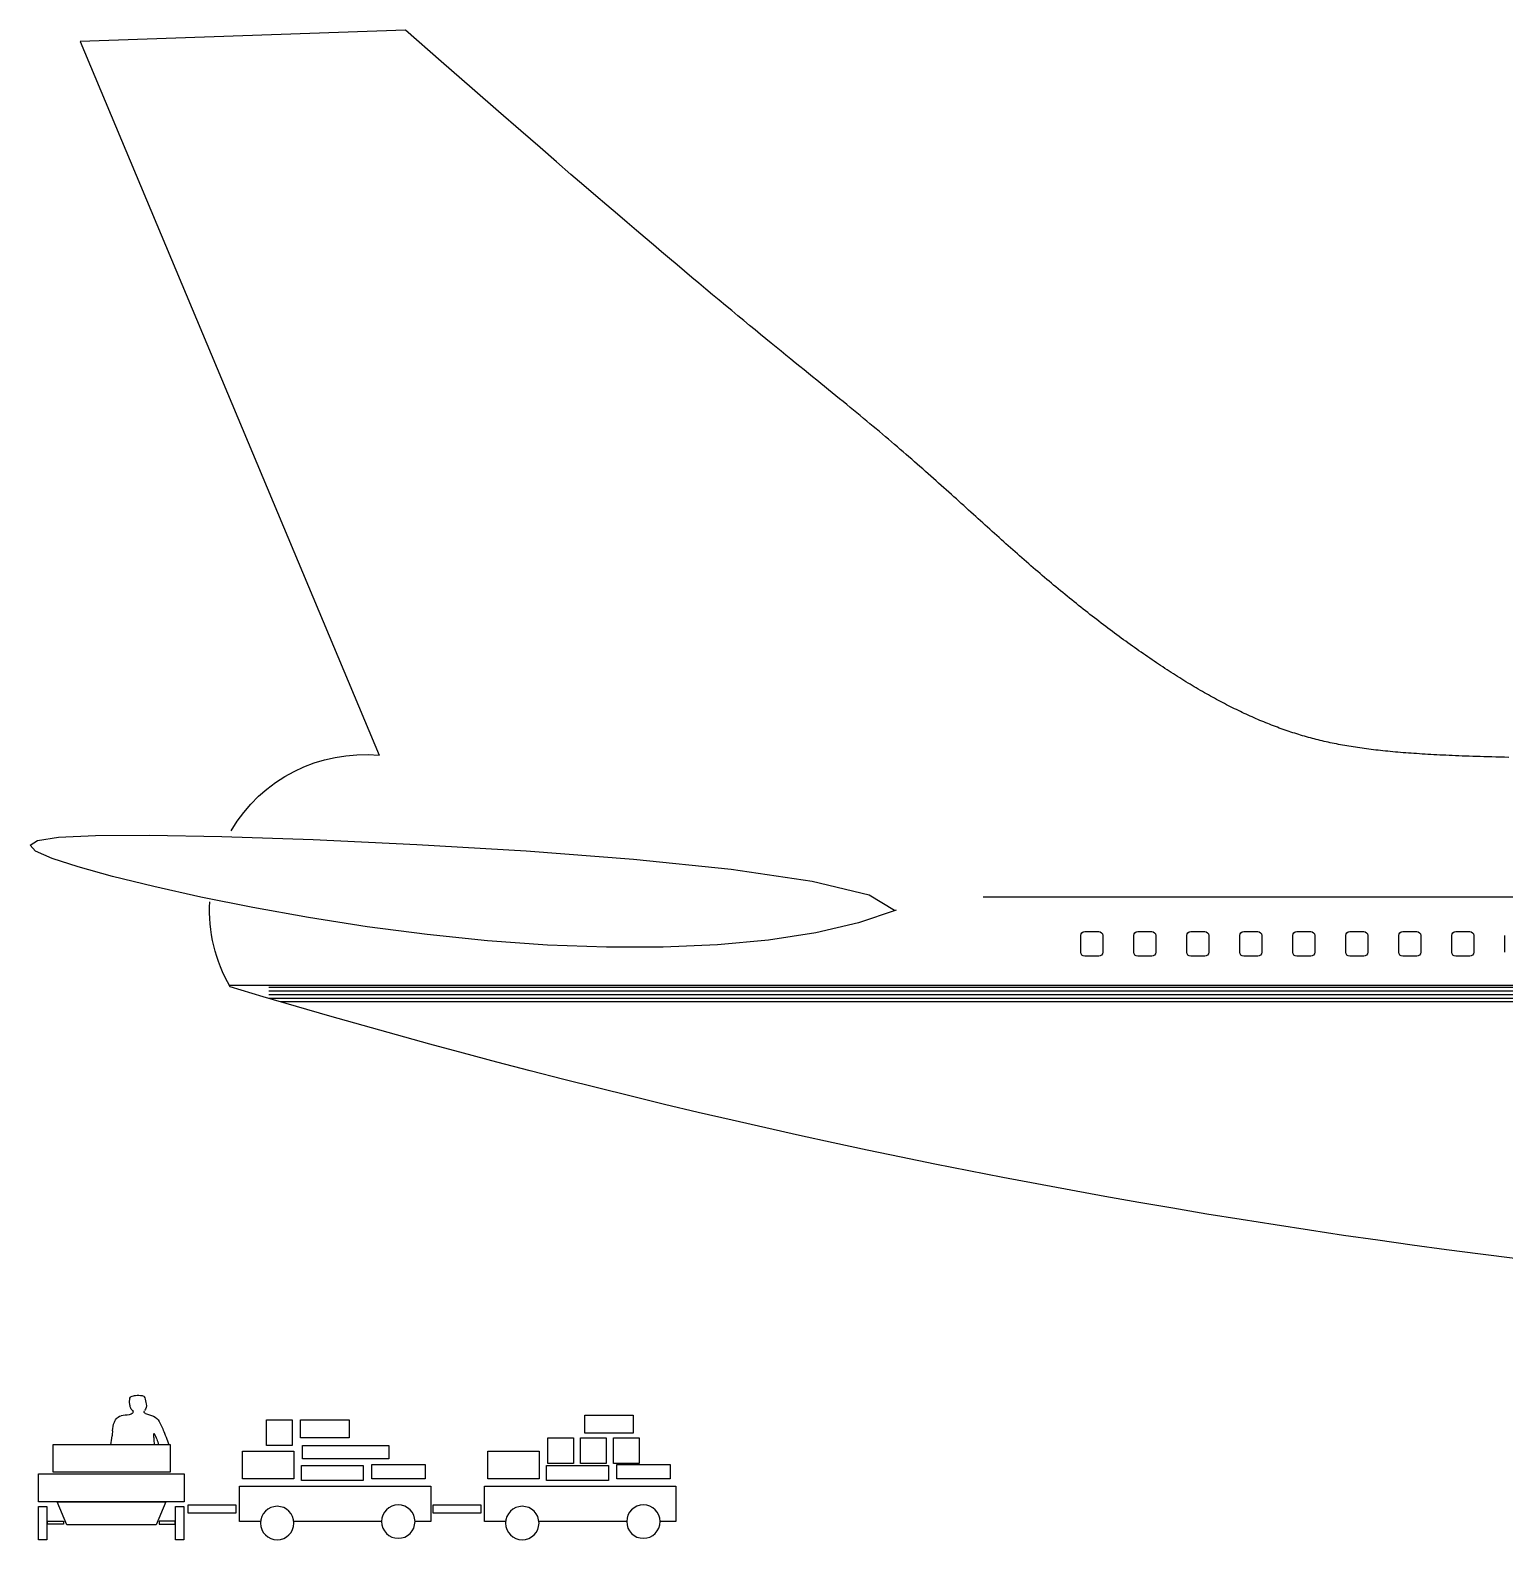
# Model space of a CAD drawing. Header units: millimetres. Extents: x 55820 to 273946, y 267258 to 385604.
# Drawn here: x 176833 to 187539, y 333409 to 344368 of the extents above; entities that cross this region are included whole.
import ezdxf

# ---------------------------------------------------------------- set-up
doc = ezdxf.new("R2010")
doc.units = ezdxf.units.MM

# ---------------------------------------------------------------- blocks, each defined once
blk = doc.blocks.new('A$C46A56F21')
for p, q in [((32336.8, 9566.6), (32568.4, 9769.4)), ((32568.4, 9769.4), (34673, 9695.8)), ((34673, 9695.8), (32738.6, 5076.8)), ((32137.7, 9392.5), (32336.8, 9566.6)), ((31967.5, 9243.9), (32137.7, 9392.5)), ((31822.2, 9117.3), (31967.5, 9243.9)), ((31698, 9009.5), (31822.2, 9117.3)), ((31591.1, 8916.9), (31698, 9009.5)), ((31497.7, 8836.2), (31591.1, 8916.9)), ((31414, 8764.1), (31497.7, 8836.2)), ((31264.6, 8635.8), (31336.7, 8697.6)), ((31336.7, 8697.6), (31414, 8764.1)), ((31197.3, 8578.1), (31264.6, 8635.8)), ((31074.5, 8473.2), (31134.1, 8524.1)), ((31134.1, 8524.1), (31197.3, 8578.1)), ((30963.7, 8379.1), (31017.9, 8425.1)), ((31017.9, 8425.1), (31074.5, 8473.2)), ((30860.6, 8291.8), (30911.4, 8334.8)), ((30911.4, 8334.8), (30963.7, 8379.1)), ((30715.5, 8169.7), (30762.6, 8209.3)), ((30762.6, 8209.3), (30811, 8250)), ((30811, 8250), (30860.6, 8291.8)), ((30624.9, 8093.8), (30669.6, 8131.2)), ((30669.6, 8131.2), (30715.5, 8169.7)), ((30497.4, 7987.6), (30538.8, 8022)), ((30538.8, 8022), (30581.3, 8057.4)), ((30581.3, 8057.4), (30624.9, 8093.8)), ((30379.5, 7890), (30417.8, 7921.6)), ((30417.8, 7921.6), (30457.1, 7954.2)), ((30457.1, 7954.2), (30497.4, 7987.6)), ((30270.5, 7800.2), (30305.9, 7829.3)), ((30305.9, 7829.3), (30342.2, 7859.2)), ((30342.2, 7859.2), (30379.5, 7890)), ((30169.4, 7717.4), (30202.3, 7744.3)), ((30202.3, 7744.3), (30235.9, 7771.8)), ((30235.9, 7771.8), (30270.5, 7800.2)), ((30046, 7616.9), (30075.7, 7641.1)), ((30075.7, 7641.1), (30106.2, 7665.9)), ((30106.2, 7665.9), (30137.4, 7691.3)), ((30137.4, 7691.3), (30169.4, 7717.4)), ((29907.3, 7504.4), (29933.8, 7525.8)), ((29933.8, 7525.8), (29960.9, 7547.8)), ((29960.9, 7547.8), (29988.6, 7570.3)), ((29988.6, 7570.3), (30017, 7593.3)), ((30017, 7593.3), (30046, 7616.9)), ((29806.7, 7422.8), (29831.1, 7442.6)), ((29831.1, 7442.6), (29856, 7462.8)), ((29856, 7462.8), (29881.4, 7483.3)), ((29881.4, 7483.3), (29907.3, 7504.4)), ((29668.8, 7310.4), (29690.9, 7328.5)), ((29690.9, 7328.5), (29713.3, 7346.8)), ((29713.3, 7346.8), (29736, 7365.3)), ((29736, 7365.3), (29759.2, 7384.2)), ((29759.2, 7384.2), (29782.7, 7403.3)), ((29782.7, 7403.3), (29806.7, 7422.8)), ((29562.7, 7222.6), (29583.4, 7239.9)), ((29583.4, 7239.9), (29604.4, 7257.3)), ((29604.4, 7257.3), (29625.6, 7274.8)), ((29625.6, 7274.8), (29647.1, 7292.5)), ((29647.1, 7292.5), (29668.8, 7310.4)), ((29442.6, 7121.6), (29462.1, 7138.1)), ((29462.1, 7138.1), (29481.8, 7154.8)), ((29481.8, 7154.8), (29501.7, 7171.6)), ((29501.7, 7171.6), (29521.8, 7188.5)), ((29521.8, 7188.5), (29542.1, 7205.5)), ((29542.1, 7205.5), (29562.7, 7222.6)), ((29329, 7024.1), (29347.5, 7040.1)), ((29347.5, 7040.1), (29366.2, 7056.2)), ((29366.2, 7056.2), (29385, 7072.4)), ((29385, 7072.4), (29404.1, 7088.7)), ((29404.1, 7088.7), (29423.2, 7105.1)), ((29423.2, 7105.1), (29442.6, 7121.6)), ((29221.2, 6929.8), (29238.8, 6945.3)), ((29238.8, 6945.3), (29256.5, 6960.9)), ((29256.5, 6960.9), (29274.4, 6976.5)), ((29274.4, 6976.5), (29292.5, 6992.3)), ((29292.5, 6992.3), (29310.7, 7008.1)), ((29310.7, 7008.1), (29329, 7024.1)), ((29118.2, 6838.4), (29135.1, 6853.5)), ((29135.1, 6853.5), (29152, 6868.6)), ((29152, 6868.6), (29169.1, 6883.7)), ((29169.1, 6883.7), (29186.3, 6899)), ((29186.3, 6899), (29203.7, 6914.3)), ((29203.7, 6914.3), (29221.2, 6929.8)), ((29003.5, 6735.4), (29019.6, 6749.9)), ((29019.6, 6749.9), (29035.7, 6764.5)), ((29035.7, 6764.5), (29052, 6779.1)), ((29052, 6779.1), (29068.4, 6793.8)), ((29068.4, 6793.8), (29084.9, 6808.6)), ((29084.9, 6808.6), (29101.5, 6823.5)), ((29101.5, 6823.5), (29118.2, 6838.4)), ((28893.3, 6635.8), (28908.8, 6649.8)), ((28908.8, 6649.8), (28924.4, 6663.9)), ((28924.4, 6663.9), (28940, 6678.1)), ((28940, 6678.1), (28955.8, 6692.3)), ((28955.8, 6692.3), (28971.6, 6706.6)), ((28971.6, 6706.6), (28987.5, 6721)), ((28987.5, 6721), (29003.5, 6735.4)), ((28786.7, 6539.3), (28801.8, 6552.9)), ((28801.8, 6552.9), (28816.9, 6566.6)), ((28816.9, 6566.6), (28832, 6580.3)), ((28832, 6580.3), (28847.3, 6594.1)), ((28847.3, 6594.1), (28862.6, 6607.9)), ((28862.6, 6607.9), (28877.9, 6621.8)), ((28877.9, 6621.8), (28893.3, 6635.8)), ((28682.4, 6445.6), (28697.2, 6458.9)), ((28697.2, 6458.9), (28712, 6472.1)), ((28712, 6472.1), (28726.9, 6485.5)), ((28726.9, 6485.5), (28741.8, 6498.8)), ((28741.8, 6498.8), (28756.7, 6512.3)), ((28756.7, 6512.3), (28771.7, 6525.8)), ((28771.7, 6525.8), (28786.7, 6539.3)), ((28564.7, 6341.5), (28579.4, 6354.4)), ((28579.4, 6354.4), (28594, 6367.3)), ((28594, 6367.3), (28608.7, 6380.2)), ((28608.7, 6380.2), (28623.4, 6393.2)), ((28623.4, 6393.2), (28638.2, 6406.2)), ((28638.2, 6406.2), (28652.9, 6419.3)), ((28652.9, 6419.3), (28667.6, 6432.4)), ((28667.6, 6432.4), (28682.4, 6445.6)), ((28447.2, 6240.3), (28461.9, 6252.8)), ((28461.9, 6252.8), (28476.6, 6265.3)), ((28476.6, 6265.3), (28491.3, 6277.9)), ((28491.3, 6277.9), (28506, 6290.5)), ((28506, 6290.5), (28520.6, 6303.2)), ((28520.6, 6303.2), (28535.3, 6315.9)), ((28535.3, 6315.9), (28550, 6328.7)), ((28550, 6328.7), (28564.7, 6341.5)), ((28344.3, 6154), (28359, 6166.2)), ((28359, 6166.2), (28373.7, 6178.4)), ((28373.7, 6178.4), (28388.4, 6190.7)), ((28388.4, 6190.7), (28403.1, 6203)), ((28403.1, 6203), (28417.8, 6215.4)), ((28417.8, 6215.4), (28432.5, 6227.8)), ((28432.5, 6227.8), (28447.2, 6240.3)), ((28212.1, 6046.7), (28226.8, 6058.4)), ((28226.8, 6058.4), (28241.4, 6070.1)), ((28241.4, 6070.1), (28256.1, 6082)), ((28256.1, 6082), (28270.8, 6093.9)), ((28270.8, 6093.9), (28285.5, 6105.8)), ((28285.5, 6105.8), (28300.2, 6117.8)), ((28300.2, 6117.8), (28314.9, 6129.8)), ((28314.9, 6129.8), (28329.6, 6141.9)), ((28329.6, 6141.9), (28344.3, 6154)), ((28095.1, 5955), (28109.7, 5966.2)), ((28109.7, 5966.2), (28124.3, 5977.5)), ((28124.3, 5977.5), (28138.9, 5988.9)), ((28138.9, 5988.9), (28153.5, 6000.4)), ((28153.5, 6000.4), (28168.1, 6011.8)), ((28168.1, 6011.8), (28182.8, 6023.4)), ((28182.8, 6023.4), (28197.4, 6035)), ((28197.4, 6035), (28212.1, 6046.7)), ((27964.6, 5856.4), (27979, 5867.1)), ((27979, 5867.1), (27993.5, 5877.9)), ((27993.5, 5877.9), (28008, 5888.7)), ((28008, 5888.7), (28022.4, 5899.6)), ((28022.4, 5899.6), (28036.9, 5910.5)), ((28036.9, 5910.5), (28051.5, 5921.5)), ((28051.5, 5921.5), (28066, 5932.6)), ((28066, 5932.6), (28080.6, 5943.8)), ((28080.6, 5943.8), (28095.1, 5955)), ((27835.8, 5763.2), (27850, 5773.3)), ((27850, 5773.3), (27864.2, 5783.5)), ((27864.2, 5783.5), (27878.5, 5793.7)), ((27878.5, 5793.7), (27892.8, 5804)), ((27892.8, 5804), (27907.1, 5814.3)), ((27907.1, 5814.3), (27921.5, 5824.7)), ((27921.5, 5824.7), (27935.8, 5835.2)), ((27935.8, 5835.2), (27950.2, 5845.8)), ((27950.2, 5845.8), (27964.6, 5856.4)), ((27681.4, 5657.4), (27695.3, 5666.6)), ((27695.3, 5666.6), (27709.2, 5675.9)), ((27709.2, 5675.9), (27723.1, 5685.3)), ((27723.1, 5685.3), (27737.1, 5694.8)), ((27737.1, 5694.8), (27751.1, 5704.3)), ((27751.1, 5704.3), (27765.1, 5714)), ((27765.1, 5714), (27779.2, 5723.7)), ((27779.2, 5723.7), (27793.3, 5733.5)), ((27793.3, 5733.5), (27807.4, 5743.3)), ((27807.4, 5743.3), (27821.6, 5753.2)), ((27821.6, 5753.2), (27835.8, 5763.2)), ((27531.1, 5561), (27544.6, 5569.4)), ((27544.6, 5569.4), (27558.1, 5577.8)), ((27558.1, 5577.8), (27571.7, 5586.3)), ((27571.7, 5586.3), (27585.3, 5594.9)), ((27585.3, 5594.9), (27598.9, 5603.6)), ((27598.9, 5603.6), (27612.5, 5612.3)), ((27612.5, 5612.3), (27626.2, 5621.2)), ((27626.2, 5621.2), (27640, 5630.1)), ((27640, 5630.1), (27653.7, 5639.1)), ((27653.7, 5639.1), (27667.5, 5648.2)), ((27667.5, 5648.2), (27681.4, 5657.4)), ((27372, 5467.1), (27385.1, 5474.5)), ((27385.1, 5474.5), (27398.2, 5482)), ((27398.2, 5482), (27411.3, 5489.5)), ((27411.3, 5489.5), (27424.5, 5497.1)), ((27424.5, 5497.1), (27437.7, 5504.8)), ((27437.7, 5504.8), (27451, 5512.6)), ((27451, 5512.6), (27464.3, 5520.5)), ((27464.3, 5520.5), (27477.6, 5528.4)), ((27477.6, 5528.4), (27490.9, 5536.4)), ((27490.9, 5536.4), (27504.3, 5544.5)), ((27504.3, 5544.5), (27517.7, 5552.7)), ((27517.7, 5552.7), (27531.1, 5561)), ((27191.1, 5372.1), (27203.9, 5378.4)), ((27203.9, 5378.4), (27216.7, 5384.7)), ((27216.7, 5384.7), (27229.5, 5391.2)), ((27229.5, 5391.2), (27242.4, 5397.7)), ((27242.4, 5397.7), (27255.2, 5404.3)), ((27255.2, 5404.3), (27268.1, 5410.9)), ((27268.1, 5410.9), (27281, 5417.7)), ((27281, 5417.7), (27293.9, 5424.5)), ((27293.9, 5424.5), (27306.9, 5431.4)), ((27306.9, 5431.4), (27319.8, 5438.4)), ((27319.8, 5438.4), (27332.8, 5445.5)), ((27332.8, 5445.5), (27345.8, 5452.6)), ((27345.8, 5452.6), (27358.9, 5459.8)), ((27358.9, 5459.8), (27372, 5467.1)), ((26963.5, 5272.2), (26976, 5277.1)), ((26976, 5277.1), (26988.6, 5282.1)), ((26988.6, 5282.1), (27001.2, 5287.1)), ((27001.2, 5287.1), (27013.8, 5292.2)), ((27013.8, 5292.2), (27026.4, 5297.5)), ((27026.4, 5297.5), (27039, 5302.7)), ((27039, 5302.7), (27051.6, 5308.1)), ((27051.6, 5308.1), (27064.2, 5313.5)), ((27064.2, 5313.5), (27076.8, 5319.1)), ((27076.8, 5319.1), (27089.5, 5324.6)), ((27089.5, 5324.6), (27102.1, 5330.3)), ((27102.1, 5330.3), (27114.8, 5336)), ((27114.8, 5336), (27127.5, 5341.9)), ((27127.5, 5341.9), (27140.2, 5347.8)), ((27140.2, 5347.8), (27152.9, 5353.7)), ((27152.9, 5353.7), (27165.6, 5359.8)), ((27165.6, 5359.8), (27178.4, 5365.9)), ((27178.4, 5365.9), (27191.1, 5372.1)), ((26661.3, 5176), (26674.1, 5179.2)), ((26674.1, 5179.2), (26686.8, 5182.5)), ((26686.8, 5182.5), (26699.6, 5185.9)), ((26699.6, 5185.9), (26712.2, 5189.3)), ((26712.2, 5189.3), (26724.9, 5192.7)), ((26724.9, 5192.7), (26737.5, 5196.3)), ((26737.5, 5196.3), (26750.1, 5199.9)), ((26750.1, 5199.9), (26762.7, 5203.6)), ((26762.7, 5203.6), (26775.3, 5207.3)), ((26775.3, 5207.3), (26787.9, 5211.1)), ((26787.9, 5211.1), (26800.4, 5215)), ((26800.4, 5215), (26813, 5219)), ((26813, 5219), (26825.5, 5223)), ((26825.5, 5223), (26838, 5227.1)), ((26838, 5227.1), (26850.6, 5231.3)), ((26850.6, 5231.3), (26863.1, 5235.5)), ((26863.1, 5235.5), (26875.7, 5239.9)), ((26875.7, 5239.9), (26888.2, 5244.2)), ((26888.2, 5244.2), (26900.7, 5248.7)), ((26900.7, 5248.7), (26913.3, 5253.3)), ((26913.3, 5253.3), (26925.8, 5257.9)), ((26925.8, 5257.9), (26938.4, 5262.6)), ((26938.4, 5262.6), (26950.9, 5267.3)), ((26950.9, 5267.3), (26963.5, 5272.2)), ((25894.3, 5079.5), (25913.6, 5080.5)), ((25913.6, 5080.5), (25932.7, 5081.6)), ((25932.7, 5081.6), (25951.6, 5082.7)), ((25951.6, 5082.7), (25970.2, 5083.8)), ((25970.2, 5083.8), (25988.7, 5084.9)), ((25988.7, 5084.9), (26006.9, 5086.1)), ((26006.9, 5086.1), (26024.9, 5087.3)), ((26024.9, 5087.3), (26042.8, 5088.5)), ((26042.8, 5088.5), (26060.4, 5089.8)), ((26060.4, 5089.8), (26077.9, 5091)), ((26077.9, 5091), (26095.1, 5092.3)), ((26095.1, 5092.3), (26112.2, 5093.7)), ((26112.2, 5093.7), (26129.1, 5095.1)), ((26129.1, 5095.1), (26145.8, 5096.5)), ((26145.8, 5096.5), (26162.4, 5097.9)), ((26162.4, 5097.9), (26178.8, 5099.4)), ((26178.8, 5099.4), (26195, 5100.9)), ((26195, 5100.9), (26211, 5102.4)), ((26211, 5102.4), (26226.9, 5104)), ((26226.9, 5104), (26242.7, 5105.6)), ((26242.7, 5105.6), (26258.2, 5107.3)), ((26258.2, 5107.3), (26273.7, 5109)), ((26273.7, 5109), (26289, 5110.7)), ((26289, 5110.7), (26304.1, 5112.5)), ((26304.1, 5112.5), (26319.2, 5114.3)), ((26319.2, 5114.3), (26334.1, 5116.2)), ((26334.1, 5116.2), (26348.8, 5118.1)), ((26348.8, 5118.1), (26363.5, 5120.1)), ((26363.5, 5120.1), (26378, 5122.1)), ((26378, 5122.1), (26392.4, 5124.1)), ((26392.4, 5124.1), (26406.7, 5126.2)), ((26406.7, 5126.2), (26420.8, 5128.3)), ((26420.8, 5128.3), (26434.9, 5130.5)), ((26434.9, 5130.5), (26448.9, 5132.8)), ((26448.9, 5132.8), (26462.7, 5135.1)), ((26462.7, 5135.1), (26476.5, 5137.4)), ((26476.5, 5137.4), (26490.2, 5139.8)), ((26490.2, 5139.8), (26503.8, 5142.2)), ((26503.8, 5142.2), (26517.3, 5144.7)), ((26517.3, 5144.7), (26530.7, 5147.3)), ((26530.7, 5147.3), (26544.1, 5149.9)), ((26544.1, 5149.9), (26557.3, 5152.6)), ((26557.3, 5152.6), (26570.5, 5155.3)), ((26570.5, 5155.3), (26583.7, 5158.1)), ((26583.7, 5158.1), (26596.7, 5160.9)), ((26596.7, 5160.9), (26609.8, 5163.8)), ((26609.8, 5163.8), (26622.7, 5166.8)), ((26622.7, 5166.8), (26635.6, 5169.8)), ((26635.6, 5169.8), (26648.5, 5172.9)), ((26648.5, 5172.9), (26661.3, 5176)), ((25427.4, 5063.4), (25456.3, 5064)), ((25456.3, 5064), (25484.4, 5064.6)), ((25484.4, 5064.6), (25511.8, 5065.2)), ((25511.8, 5065.2), (25538.4, 5065.9)), ((25538.4, 5065.9), (25564.4, 5066.6)), ((25564.4, 5066.6), (25589.6, 5067.3)), ((25589.6, 5067.3), (25614.3, 5068)), ((25614.3, 5068), (25638.4, 5068.8)), ((25638.4, 5068.8), (25662, 5069.5)), ((25662, 5069.5), (25685, 5070.3)), ((25685, 5070.3), (25707.6, 5071.2)), ((25707.6, 5071.2), (25729.7, 5072)), ((25729.7, 5072), (25751.4, 5072.9)), ((25751.4, 5072.9), (25772.7, 5073.7)), ((25772.7, 5073.7), (25793.7, 5074.7)), ((25793.7, 5074.7), (25814.4, 5075.6)), ((25814.4, 5075.6), (25834.8, 5076.5)), ((25834.8, 5076.5), (25854.9, 5077.5)), ((25854.9, 5077.5), (25874.7, 5078.5)), ((25874.7, 5078.5), (25894.3, 5079.5)), ((32494.3, 4500.5), (31787.4, 4458.2)), ((33166.6, 4531.5), (32494.3, 4500.5)), ((33756.5, 4551.3), (33166.6, 4531.5)), ((34226, 4560.1), (33756.5, 4551.3)), ((34575.1, 4558.4), (34226, 4560.1)), ((34813.5, 4546.6), (34575.1, 4558.4)), ((34951.1, 4525.3), (34813.5, 4546.6)), ((34997.5, 4494.8), (34951.1, 4525.3)), ((34962.4, 4455.8), (34997.5, 4494.8)), ((31093.7, 4404.6), (30460.8, 4339.5)), ((31787.4, 4458.2), (31093.7, 4404.6)), ((34686.7, 4354.1), (34855.5, 4408.7)), ((34855.5, 4408.7), (34962.4, 4455.8)), ((30460.8, 4339.5), (29936.5, 4262.8)), ((34465.1, 4292.7), (34686.7, 4354.1)), ((29936.5, 4262.8), (29568.5, 4174.5)), ((33892.9, 4158.7), (34198.1, 4226.7)), ((34198.1, 4226.7), (34465.1, 4292.7)), ((1105.1, 4159.2), (28830.6, 4159.2)), ((29568.5, 4174.5), (29404.6, 4074.3)), ((33556.4, 4091.1), (33892.9, 4158.7)), ((29393.7, 4074.7), (29636.3, 3992.8)), ((32817.5, 3967.5), (33195.6, 4026.5)), ((33195.6, 4026.5), (33556.4, 4091.1)), ((25454, 3802), (25454, 3910.4)), ((25655.1, 3910.4), (25655.1, 3802)), ((25771.4, 3936.1), (25680.8, 3936.1)), ((25797.1, 3802), (25797.1, 3910.4)), ((25998.1, 3910.4), (25998.1, 3802)), ((26114.4, 3936.1), (26023.8, 3936.1)), ((26140.1, 3802), (26140.1, 3910.4)), ((26341.2, 3910.4), (26341.2, 3802)), ((26457.5, 3936.1), (26366.9, 3936.1)), ((26483.2, 3802), (26483.2, 3910.4)), ((26684.2, 3910.4), (26684.2, 3802)), ((26800.5, 3936.1), (26709.9, 3936.1)), ((26826.2, 3802), (26826.2, 3910.4)), ((27027.3, 3910.4), (27027.3, 3802)), ((27143.6, 3936.1), (27053, 3936.1)), ((27169.3, 3802), (27169.3, 3910.4)), ((27370.3, 3910.4), (27370.3, 3802)), ((27486.6, 3936.1), (27396, 3936.1)), ((27512.3, 3802), (27512.3, 3910.4)), ((27713.4, 3910.4), (27713.4, 3802)), ((27829.7, 3936.1), (27739.1, 3936.1)), ((27855.4, 3802), (27855.4, 3910.4)), ((28056.4, 3910.4), (28056.4, 3802)), ((28172.7, 3936.1), (28082.1, 3936.1)), ((28198.4, 3802), (28198.4, 3910.4)), ((29636.3, 3992.8), (29912.6, 3928.5)), ((29912.6, 3928.5), (30218.2, 3881.1)), ((32037.5, 3876), (32429.1, 3916.5)), ((32429.1, 3916.5), (32817.5, 3967.5)), ((30218.2, 3881.1), (30549, 3850.1)), ((30549, 3850.1), (30900.5, 3834.7)), ((30900.5, 3834.7), (31268.7, 3834.3)), ((31268.7, 3834.3), (31649.1, 3848.3)), ((31649.1, 3848.3), (32037.5, 3876)), ((25680.8, 3776.2), (25771.4, 3776.2)), ((26023.8, 3776.2), (26114.4, 3776.2)), ((26366.9, 3776.2), (26457.5, 3776.2)), ((26709.9, 3776.2), (26800.5, 3776.2)), ((27053, 3776.2), (27143.6, 3776.2)), ((27396, 3776.2), (27486.6, 3776.2)), ((27739.1, 3776.2), (27829.7, 3776.2)), ((28082.1, 3776.2), (28172.7, 3776.2)), ((957, 3587.5), (33708.4, 3587.5)), ((959.6, 3573.4), (33452.6, 3573.4)), ((959.6, 3550.2), (33452.6, 3550.2)), ((959.6, 3527), (33452.6, 3527)), ((959.6, 3503.8), (33452.6, 3503.8)), ((15170.9, 3480.7), (33374.3, 3480.7)), ((31408.3, 806.7), (31094.7, 806.7)), ((31094.7, 806.7), (31094.7, 690)), ((31408.3, 690), (31408.3, 806.7)), ((31094.7, 690), (31408.3, 690)), ((33247.7, 776.1), (32934.1, 776.1)), ((32934.1, 776.1), (32934.1, 659.4)), ((33247.7, 659.4), (33247.7, 776.1)), ((33469.1, 776.1), (33303, 776.1)), ((33303, 776.1), (33303, 610.2)), ((33469.1, 610.2), (33469.1, 776.1)), ((31221.9, 659.7), (31055.9, 659.7)), ((31055.9, 659.7), (31055.9, 493.8)), ((31221.9, 493.8), (31221.9, 659.7)), ((31436.5, 659.7), (31270.5, 659.7)), ((31270.5, 659.7), (31270.5, 493.8)), ((31436.5, 493.8), (31436.5, 659.7)), ((31648, 659.7), (31482, 659.7)), ((31482, 659.7), (31482, 493.8)), ((31648, 493.8), (31648, 659.7)), ((33235.4, 610.2), (32675.9, 610.2)), ((32675.9, 610.2), (32675.9, 524.2)), ((32934.1, 659.4), (33247.7, 659.4)), ((33235.4, 524.2), (33235.4, 610.2)), ((33303, 610.2), (33469.1, 610.2)), ((34089.9, 438.8), (34089.9, 614.4)), ((34089.9, 614.4), (34850.1, 614.4)), ((34850.1, 614.4), (34850.1, 438.8)), ((31055.9, 493.8), (31221.9, 493.8)), ((31270.5, 493.8), (31436.5, 493.8)), ((31482, 493.8), (31648, 493.8)), ((32036.5, 573.4), (31704.5, 573.4)), ((31704.5, 573.4), (31704.5, 395.2)), ((32036.5, 395.2), (32036.5, 573.4)), ((32675.9, 524.2), (33235.4, 524.2)), ((33622.8, 573.4), (33290.7, 573.4)), ((33290.7, 573.4), (33290.7, 395.2)), ((33622.8, 395.2), (33622.8, 573.4)), ((31200.3, 487.3), (30856, 487.3)), ((30856, 487.3), (30856, 395.2)), ((30856, 395.2), (31200.3, 395.2)), ((31200.3, 395.2), (31200.3, 487.3)), ((31655.3, 481.2), (31255.7, 481.2)), ((31255.7, 481.2), (31255.7, 382.9)), ((31655.3, 382.9), (31655.3, 481.2)), ((31704.5, 395.2), (32036.5, 395.2)), ((32786.6, 487.3), (32442.3, 487.3)), ((32442.3, 487.3), (32442.3, 395.2)), ((32442.3, 395.2), (32786.6, 395.2)), ((32786.6, 395.2), (32786.6, 487.3)), ((33241.6, 481.2), (32841.9, 481.2)), ((32841.9, 481.2), (32841.9, 382.9)), ((33241.6, 382.9), (33241.6, 481.2)), ((33290.7, 395.2), (33622.8, 395.2)), ((34944.3, 426.7), (34000.1, 426.7)), ((34000.1, 426.7), (34000.1, 246.4)), ((34850.1, 438.8), (34089.9, 438.8)), ((34944.3, 246.4), (34944.3, 426.7)), ((32057.2, 347), (30817.9, 347)), ((30817.9, 347), (30817.9, 117.9)), ((31255.7, 382.9), (31655.3, 382.9)), ((32057.2, 117.9), (32057.2, 347)), ((33643.4, 347), (32404.2, 347)), ((32404.2, 347), (32404.2, 117.9)), ((32841.9, 382.9), (33241.6, 382.9)), ((33643.4, 117.9), (33643.4, 347)), ((32078.9, 223.2), (32391.8, 223.2)), ((32078.9, 173.6), (32078.9, 223.2)), ((32391.8, 223.2), (32391.8, 173.6)), ((33665.1, 223.2), (33978, 223.2)), ((33665.1, 173.6), (33665.1, 223.2)), ((33978, 223.2), (33978, 173.6)), ((34000.1, 246.4), (34944.3, 246.4)), ((34057.3, 216.3), (34003.2, 216.3)), ((34003.2, 216.3), (34003.2, 0)), ((34057.3, 0), (34057.3, 216.3)), ((34823.5, 246.4), (34119.9, 246.4)), ((34119.9, 246.4), (34183.2, 96.2)), ((34760.1, 96.2), (34823.5, 246.4)), ((34944.3, 216.3), (34890.2, 216.3)), ((34890.2, 216.3), (34890.2, 0)), ((34944.3, 0), (34944.3, 216.3)), ((30817.9, 117.9), (30920.7, 117.9)), ((31137.1, 117.9), (31705, 117.9)), ((31920.5, 117.9), (32057.2, 117.9)), ((32391.8, 173.6), (32078.9, 173.6)), ((32404.2, 117.9), (32507, 117.9)), ((32723.3, 117.9), (33291.3, 117.9)), ((33506.7, 117.9), (33643.4, 117.9)), ((33978, 173.6), (33665.1, 173.6)), ((34058.7, 120.7), (34163, 120.7)), ((34058.7, 100.2), (34058.7, 120.7)), ((34163, 100.2), (34058.7, 100.2)), ((34163, 120.7), (34163, 100.2)), ((34885.7, 120.7), (34781.4, 120.7)), ((34781.4, 120.7), (34781.4, 100.2)), ((34781.4, 100.2), (34885.7, 100.2)), ((34885.7, 100.2), (34885.7, 120.7)), ((34003.2, 0), (34057.3, 0)), ((34183.2, 96.2), (34760.1, 96.2)), ((34890.2, 0), (34944.3, 0))]:
    blk.add_line(p, q)
for centre in [(31028.9, 117.5), (31812.7, 108.2), (32615.2, 117.5), (33399, 108.2)]:
    blk.add_circle(centre, 108.2)
for centre, radius, start, end in [((32834.7, 4078.9), 1002.4, 30.57872, 95.50149), ((32834.7, 4078.9), 1002.4, 330.07542, 2.85877), ((25680.8, 3910.4), 25.7, 90, 180), ((25771.4, 3910.4), 25.7, 0, 90), ((26023.8, 3910.4), 25.7, 90, 180), ((26114.4, 3910.4), 25.7, 0, 90), ((26366.9, 3910.4), 25.7, 90, 180), ((26457.5, 3910.4), 25.7, 0, 90), ((26709.9, 3910.4), 25.7, 90, 180), ((26800.5, 3910.4), 25.7, 0, 90), ((27053, 3910.4), 25.7, 90, 180), ((27143.6, 3910.4), 25.7, 0, 90), ((27396, 3910.4), 25.7, 90, 180), ((27486.6, 3910.4), 25.7, 0, 90), ((27739.1, 3910.4), 25.7, 90, 180), ((27829.7, 3910.4), 25.7, 0, 90), ((28082.1, 3910.4), 25.7, 90, 180), ((28172.7, 3910.4), 25.7, 0, 90), ((25680.8, 3802), 25.7, 180, 270), ((25771.4, 3802), 25.7, 270, 0), ((26023.8, 3802), 25.7, 180, 270), ((26114.4, 3802), 25.7, 270, 0), ((26366.9, 3802), 25.7, 180, 270), ((26457.5, 3802), 25.7, 270, 0), ((26709.9, 3802), 25.7, 180, 270), ((26800.5, 3802), 25.7, 270, 0), ((27053, 3802), 25.7, 180, 270), ((27143.6, 3802), 25.7, 270, 0), ((27396, 3802), 25.7, 180, 270), ((27486.6, 3802), 25.7, 270, 0), ((27739.1, 3802), 25.7, 180, 270), ((27829.7, 3802), 25.7, 270, 0), ((28082.1, 3802), 25.7, 180, 270), ((28172.7, 3802), 25.7, 270, 0), ((19215.2, 51529.7), 50091.8, 270.41737, 286.81212), ((34298.1, 869.4), 53, 169.22661, 219.71426), ((34575.6, 816.6), 335.4, 162.22972, 169.22661), ((34275.9, 912.6), 20.7, 98.06068, 162.22972), ((34300.9, 736.2), 198.9, 85.84697, 98.06068), ((34309.6, 856.4), 78.4, 64.45395, 85.84697), ((34336.9, 913.5), 15.1, 13.49013, 64.45395), ((34250, 892.7), 104.4, 352.23081, 13.49013), ((34226.9, 731.5), 72.9, 111.86558, 152.82928), ((34373.9, 365.1), 467.7, 105.18749, 111.86558), ((34248.2, 827.9), 11.8, 285.18749, 39.71426), ((34339.8, 827.8), 9.18, 146.73408, 225.15166), ((34354.4, 818.2), 26.7, 131.67409, 146.73408), ((34364.4, 852.6), 44.1, 225.15166, 260.7738), ((34309.7, 868.4), 40.5, 311.67409, 341.7089), ((34226.8, 895.8), 127.9, 341.7089, 352.23081), ((34474.6, 1531), 731.4, 260.7738, 264.83475), ((34400.4, 710.1), 92.8, 83.1322, 84.83475), ((34394, 745.1), 59.8, 37.84946, 72.96447), ((34375, 730.4), 83.8, 22.00091, 37.84946), ((35279, 231.5), 1238.6, 157.10804, 161.99746), ((34838.7, 417.5), 760.7, 152.82928, 157.10804), ((34442.7, 539.7), 286.7, 149.09752, 164.90687), ((34072.2, 671.7), 125.4, 355.11827, 7.00212), ((34296.8, 698.8), 168.1, 2.01356, 22.00091), ((34767.5, 716.1), 302.9, 182.05536, 188.3752), ((43614.9, 312.9), 9424.2, 177.88327, 178.167), ((33477.6, 526.2), 1000.9, 5.05164, 8.3752)]:
    blk.add_arc(centre, radius, start, end)

msp = doc.modelspace()

# ---------------------------------------------------------------- block references
at = {"xscale": -1.12183901, "yscale": 1.12183901, "zscale": 1.12183901}
msp.add_blockref('A$C46A56F21', (216094, 333409), dxfattribs=at)

doc.saveas('drawing.dxf')
